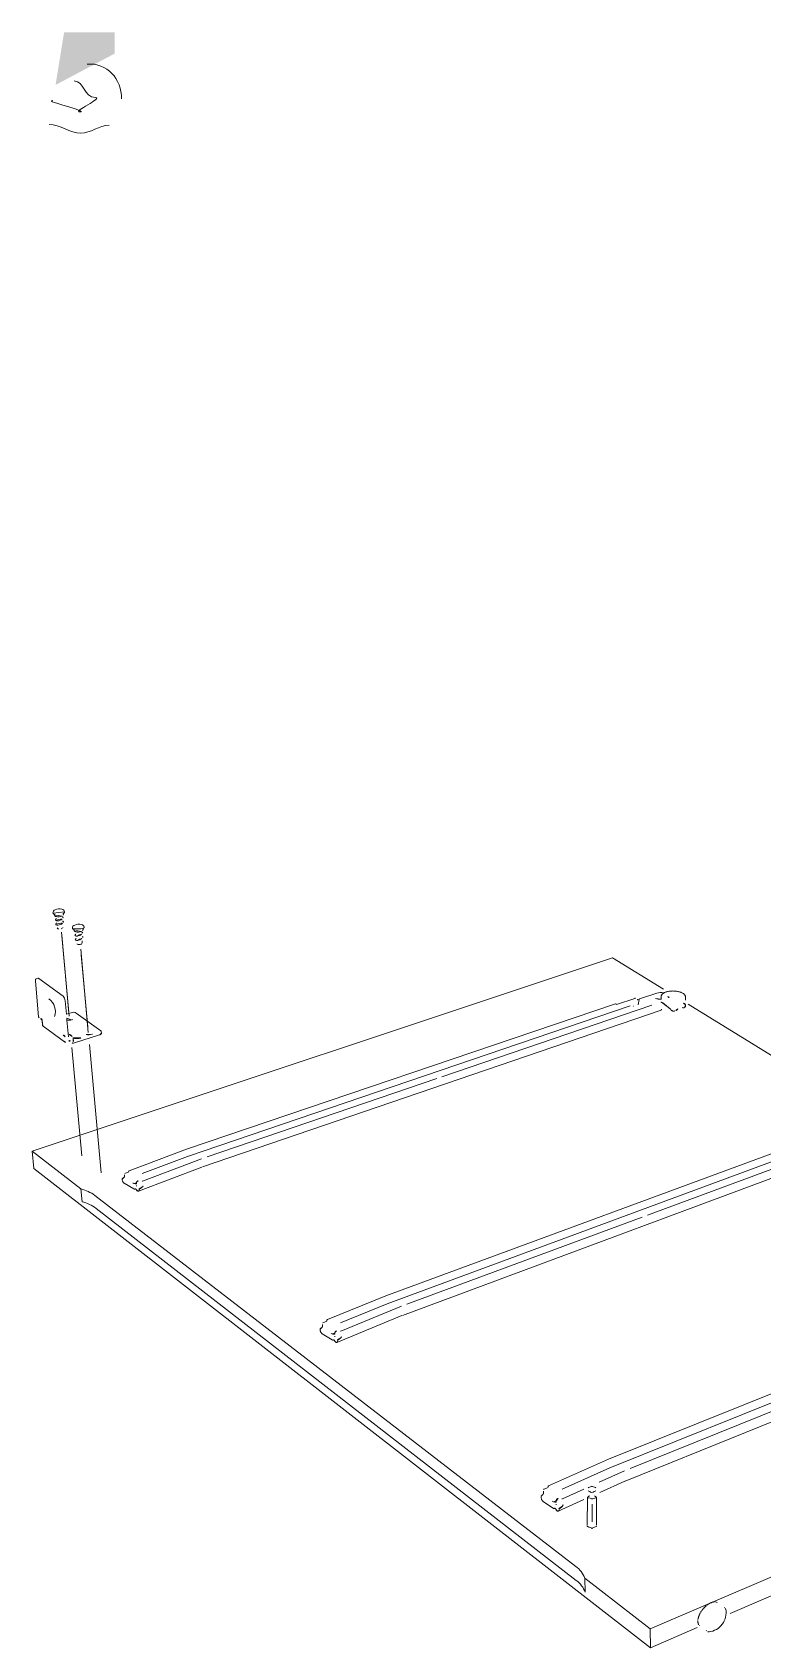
# Model space of a CAD drawing. Header units: metres. Extents: x -30.9 to 24.7, y -10.3 to 6.8.
# Drawn here: x 6.559 to 7.576, y 4.219 to 6.469 of the extents above; entities that cross this region are included whole.
import ezdxf

# ---------------------------------------------------------------- set-up
doc = ezdxf.new("R2010")
doc.units = ezdxf.units.M
doc.header["$MEASUREMENT"] = 0
doc.layers.add('PDF_Working_Num_Penna__255_Num_Penna__255', color=255, linetype='Continuous', lineweight=18)
doc.layers.add('PDF_Working_Num_Penna__7_Num_Penna__7', color=7, linetype='Continuous', lineweight=18)

msp = doc.modelspace()

# ---------------------------------------------------------------- hatches: boundary and pattern name
at = {"layer": 'PDF_Working_Num_Penna__7_Num_Penna__7', "linetype": 'Continuous', "lineweight": 18}
msp.add_hatch(color=7, dxfattribs=at).paths.add_polyline_path([(6.6734, 6.4389), (6.6734, 6.4687), (6.6032, 6.4687), (6.5913, 6.3954)])

# ---------------------------------------------------------------- linework, layer by layer
at = {"layer": 'PDF_Working_Num_Penna__255_Num_Penna__255', "color": 255, "linetype": 'Continuous', "lineweight": 18, "flags": 128}
for points in [[(6.6097, 5.103), (6.5999, 5.2115)], [(6.6362, 5.0836), (6.6271, 5.1841)], [(6.6278, 4.9043), (6.6141, 5.0552)], [(6.6547, 4.8804), (6.6384, 5.0591)]]:
    msp.add_lwpolyline(points, dxfattribs=at)
at = {"layer": 'PDF_Working_Num_Penna__7_Num_Penna__7', "color": 7, "linetype": 'Continuous', "lineweight": 18, "flags": 128}
for points in [[(6.5878, 5.2423), (6.5877, 5.243, -0.196242), (6.5884, 5.2451, -0.120293), (6.5909, 5.2468, -0.164252), (6.6001, 5.2476, -0.117437), (6.6027, 5.2462, -0.196145), (6.6037, 5.2442)], [(6.5903, 5.2383, 0.11241), (6.5922, 5.2373, 0.161854), (6.6002, 5.2379, 0.113149)], [(6.5917, 5.2266, 0.276579), (6.5923, 5.2257, 0.121998), (6.5942, 5.2253, 0.013359), (6.5946, 5.2254, 0.15489), (6.6009, 5.228, 0.113576)], [(6.5918, 5.2317, 0.110296), (6.5938, 5.2314, 0.011074), (6.5941, 5.2314, 0.153171), (6.6005, 5.234, 0.116216)], [(6.5936, 5.2216), (6.5943, 5.2205, 0.118062), (6.5955, 5.2199, 0.161487)], [(6.6149, 5.221), (6.6148, 5.2217, -0.195733), (6.6155, 5.2238, -0.120293), (6.618, 5.2255, -0.163296), (6.6272, 5.2263, -0.117437), (6.6298, 5.2249, -0.198009), (6.6309, 5.2229), (6.6309, 5.2223, -0.199745), (6.6305, 5.2212, -0.116942)], [(6.6174, 5.217, 0.110413), (6.6193, 5.216, 0.160741), (6.6273, 5.2166, 0.112962)], [(6.6212, 5.2101, 0.154329), (6.6276, 5.2127, 0.116513)], [(6.6217, 5.2041, 0.154237), (6.628, 5.2067, 0.114963)], [(6.6283, 5.2037), (6.6285, 5.2013, -0.194451), (6.6284, 5.2009)], [(6.6293, 5.2087, 0.270283), (6.6287, 5.2095, 0.047526)], [(7.4345, 5.1224, -0.129427), (7.4267, 5.1234)], [(6.6156, 5.0684), (6.6162, 5.0682), (6.6168, 5.068), (6.6176, 5.0678, 0.126218), (6.626, 5.0683), (6.6264, 5.0684)], [(6.6337, 5.073, 0.121024), (6.6422, 5.0735), (6.6426, 5.0736)]]:
    msp.add_lwpolyline(points, format="xyb", close=True, dxfattribs=at)
for points in [[(6.6101, 5.0987), (6.5995, 5.2158)], [(7.3669, 5.1799), (6.5589, 4.9105)], [(6.6369, 5.0759), (6.6263, 5.1919)], [(7.4377, 5.1364), (7.3669, 5.1799)], [(6.5684, 5.0965), (6.5682, 5.0967), (6.568, 5.097), (6.5678, 5.0974), (6.5677, 5.0978), (6.5633, 5.1476), (6.5632, 5.1483), (6.5633, 5.1489), (6.5633, 5.1495), (6.5635, 5.1499), (6.5637, 5.1503), (6.5639, 5.1506), (6.5642, 5.1507)], [(7.4345, 5.1218), (7.4346, 5.1262), (7.4346, 5.1267), (7.4347, 5.1271), (7.4349, 5.1276), (7.4351, 5.128), (7.4353, 5.1285), (7.4357, 5.129), (7.4361, 5.1295), (7.4366, 5.1299), (7.4372, 5.1304), (7.4378, 5.1308), (7.4385, 5.1312), (7.4391, 5.1315), (7.4399, 5.1319), (7.4407, 5.1322), (7.4415, 5.1325), (7.4425, 5.1327), (7.4435, 5.133), (7.4445, 5.1332), (7.4455, 5.1334), (7.4465, 5.1335), (7.4476, 5.1336), (7.4487, 5.1337), (7.4497, 5.1337), (7.4508, 5.1338), (7.4519, 5.1337), (7.453, 5.1337), (7.454, 5.1336), (7.4551, 5.1335), (7.4561, 5.1334), (7.4571, 5.1332), (7.4581, 5.133), (7.4591, 5.1328), (7.46, 5.1326), (7.4609, 5.1323), (7.4618, 5.132), (7.4626, 5.1317), (7.4634, 5.1313), (7.4641, 5.1309), (7.4649, 5.1305), (7.4655, 5.1301), (7.4661, 5.1297), (7.4667, 5.1292), (7.4671, 5.1286), (7.4676, 5.1281), (7.4679, 5.1276), (7.4681, 5.1271), (7.4683, 5.1265), (7.4684, 5.126), (7.4684, 5.1254), (7.4683, 5.121)], [(7.3916, 5.1129), (6.7752, 4.9035), (6.7118, 4.8796)], [(6.7736, 4.9135), (7.3711, 5.1157)], [(6.7959, 4.8888), (7.4345, 5.1071)], [(7.129, 5.0141), (7.4216, 5.1138)], [(7.3988, 5.1237), (7.3983, 5.1236), (7.3978, 5.1234), (7.3725, 5.1149)], [(7.7307, 4.9561), (7.4721, 5.1152)], [(6.5741, 5.0848), (6.6036, 5.0631)], [(6.6091, 5.07), (6.6071, 5.0931)], [(6.6524, 5.0727), (6.6162, 5.0611)], [(6.6278, 4.9043), (6.6141, 5.0552)], [(6.6547, 4.8804), (6.6384, 5.0591)], [(6.8022, 4.9028), (7.122, 5.0117)], [(7.6845, 4.9316), (7.0529, 4.6983), (6.988, 4.6718)], [(7.0513, 4.7094), (7.6634, 4.9347)], [(7.4155, 4.8215), (7.7152, 4.9325)], [(6.5611, 4.8868), (6.5589, 4.9105)], [(6.7736, 4.9134), (6.694, 4.8835)], [(7.0742, 4.6819), (7.7284, 4.9251)], [(7.4849, 4.2473), (7.4199, 4.2193), (6.5611, 4.8868)], [(6.7067, 4.8552), (6.795, 4.8886)], [(6.7125, 4.8691), (6.7947, 4.9002)], [(6.7004, 4.8583), (6.6869, 4.866), (6.6864, 4.8664), (6.6859, 4.8667), (6.6855, 4.8672), (6.6851, 4.8678), (6.6848, 4.8684), (6.6845, 4.869), (6.6843, 4.8696), (6.6841, 4.8703), (6.6841, 4.8709), (6.684, 4.8716)], [(7.0806, 4.6976), (7.4083, 4.8188)], [(8.0094, 4.7298), (7.3629, 4.4696), (7.2965, 4.4399)], [(7.3613, 4.4819), (7.9879, 4.7332)], [(7.0513, 4.7094), (6.9698, 4.6761)], [(7.3846, 4.4512), (8.0544, 4.7225)], [(6.9828, 4.6445), (7.0733, 4.6817)], [(6.9887, 4.66), (7.073, 4.6947)], [(6.9764, 4.648), (6.9625, 4.6566), (6.962, 4.657), (6.9615, 4.6574), (6.9611, 4.658), (6.9607, 4.6585), (6.9603, 4.6592), (6.9601, 4.6599), (6.9598, 4.6606), (6.9597, 4.6613), (6.9596, 4.662), (6.9596, 4.6628)], [(7.3913, 4.4687), (7.7267, 4.604)], [(8.2003, 4.5551), (7.5306, 4.267)], [(7.3612, 4.4819), (7.2778, 4.4447)], [(7.348, 4.4496), (7.3834, 4.4654)], [(7.2972, 4.4268), (7.3268, 4.4401)], [(7.3491, 4.4355), (7.3838, 4.451)], [(7.2845, 4.4133), (7.2703, 4.423), (7.2698, 4.4234), (7.2693, 4.4239), (7.2689, 4.4245), (7.2685, 4.4251), (7.2681, 4.4259), (7.2678, 4.4267), (7.2676, 4.4275), (7.2675, 4.4283), (7.2674, 4.429), (7.2673, 4.4299)], [(7.2911, 4.4095), (7.3268, 4.4255)], [(7.332, 4.4286), (7.3313, 4.3899)], [(7.3383, 4.419), (7.3383, 4.3948)], [(7.3444, 4.4286), (7.3445, 4.3898)], [(7.4199, 4.2193), (7.4192, 4.2458)]]:
    msp.add_lwpolyline(points, dxfattribs=at)
for points in [[(6.5642, 5.1507), (6.5665, 5.1515), (6.5668, 5.1515), (6.5671, 5.1515), (6.5674, 5.1513), (6.5678, 5.1511), (6.6017, 5.1266, -0.191263), (6.6047, 5.12), (6.6063, 5.1014), (6.613, 5.1035, -0.206153), (6.6202, 5.1031), (6.6542, 5.0784), (6.6546, 5.0781), (6.6548, 5.0777), (6.6549, 5.0774), (6.6551, 5.075)], [(7.4381, 5.131, 0.134917), (7.4284, 5.1309), (7.4043, 5.1227)], [(8.2839, 4.6156), (7.4192, 4.2458), (7.3282, 4.3162), (7.3288, 4.2965, 0.149362), (7.3162, 4.313), (6.6477, 4.8311, 0.096024), (6.6282, 4.8402), (6.6267, 4.8581), (6.5589, 4.9105)], [(7.3282, 4.3162, 0.154255), (7.3156, 4.3326), (6.6461, 4.8491, 0.095604), (6.6267, 4.8581)], [(7.5237, 4.2739), (7.5241, 4.2734), (7.5243, 4.2732), (7.5245, 4.2729, -0.430295), (7.5011, 4.2413), (7.5003, 4.2415), (7.5, 4.2416)]]:
    msp.add_lwpolyline(points, format="xyb", dxfattribs=at)
for points in [[(7.3721, 5.1157), (7.3718, 5.1158), (7.3714, 5.1158)], [(7.3725, 5.1149), (7.3725, 5.1156)], [(7.396, 5.1127), (7.3964, 5.1125)], [(7.4017, 5.1218), (7.4018, 5.1216), (7.4019, 5.1215)], [(7.4018, 5.1218), (7.4039, 5.1226)], [(7.4041, 5.1218), (7.4025, 5.1143)], [(7.4039, 5.1226), (7.4041, 5.1226)], [(7.4346, 5.1182), (7.4342, 5.1181)], [(7.4344, 5.1072), (7.4345, 5.1073), (7.4347, 5.1075), (7.4348, 5.1077), (7.4349, 5.1081), (7.4349, 5.1085)], [(7.4473, 5.1087), (7.4367, 5.1172), (7.4362, 5.1175), (7.4357, 5.1178), (7.4352, 5.118)], [(7.4457, 5.1245), (7.4451, 5.1248), (7.4447, 5.1252), (7.4443, 5.1255), (7.4441, 5.1259), (7.4439, 5.1263)], [(7.4484, 5.108), (7.448, 5.1082), (7.4477, 5.1084)], [(7.448, 5.1071), (7.4483, 5.1069), (7.4485, 5.1068), (7.4488, 5.1067), (7.4491, 5.1066), (7.4493, 5.1065), (7.4496, 5.1064), (7.4499, 5.1061), (7.4503, 5.1059), (7.4507, 5.1057)], [(7.4551, 5.1065), (7.4555, 5.1067), (7.4559, 5.107), (7.4564, 5.1073), (7.4567, 5.1077), (7.4571, 5.1081), (7.4576, 5.1087)], [(7.4639, 5.1109), (7.4646, 5.1105), (7.465, 5.1104)], [(7.4646, 5.1105), (7.4645, 5.1106)], [(7.4664, 5.1105), (7.4662, 5.1104), (7.4659, 5.1103), (7.4655, 5.1103)], [(7.4658, 5.1169), (7.4663, 5.1166), (7.4669, 5.1163), (7.4674, 5.1159), (7.4678, 5.1155), (7.4681, 5.1151), (7.4683, 5.1147)], [(7.4683, 5.1143), (7.4683, 5.1127), (7.4682, 5.1123), (7.468, 5.1119), (7.4678, 5.1115), (7.4674, 5.1111), (7.4669, 5.1108)], [(6.5712, 5.0953), (6.5709, 5.0954), (6.5707, 5.0954), (6.5706, 5.0953), (6.5706, 5.0951), (6.5707, 5.0949), (6.5709, 5.0947), (6.571, 5.0946)], [(6.5726, 5.0928), (6.5725, 5.0931), (6.5725, 5.0935), (6.5723, 5.0939), (6.5722, 5.0943), (6.5718, 5.0943), (6.5714, 5.0944)], [(6.5722, 5.0943), (6.572, 5.0946), (6.5718, 5.0948), (6.5716, 5.095)], [(6.5726, 5.0928), (6.5732, 5.0858), (6.5736, 5.0854), (6.5738, 5.085)], [(6.6068, 5.0961), (6.6071, 5.0931), (6.6081, 5.093), (6.6091, 5.093), (6.6102, 5.093), (6.6113, 5.0931), (6.6123, 5.0933), (6.6133, 5.0935)], [(6.6143, 5.0938), (6.6147, 5.0939)], [(7.4512, 5.1056), (7.4517, 5.1056), (7.4522, 5.1057), (7.4527, 5.1058), (7.4532, 5.1059)], [(6.6028, 5.0721), (6.6026, 5.0722), (6.6024, 5.0722), (6.6022, 5.0721), (6.6022, 5.0719), (6.6021, 5.0715)], [(6.6028, 5.0721), (6.6033, 5.0717), (6.6035, 5.0715), (6.6036, 5.0713), (6.6038, 5.0712), (6.604, 5.0708), (6.6042, 5.0704), (6.6044, 5.0703), (6.6045, 5.0701), (6.6047, 5.0699)], [(6.6028, 5.0642), (6.603, 5.0638), (6.6033, 5.0634)], [(6.6036, 5.0632), (6.604, 5.0629), (6.6045, 5.0627), (6.605, 5.0627), (6.6055, 5.0627)], [(6.6099, 5.0641), (6.6103, 5.0642), (6.6108, 5.0642), (6.6113, 5.0642), (6.6116, 5.0638)], [(6.6146, 5.0706), (6.612, 5.0726), (6.6116, 5.0728), (6.6111, 5.0729), (6.6106, 5.073), (6.6101, 5.073)], [(6.6113, 5.0642), (6.6111, 5.0647), (6.611, 5.0652)], [(6.6146, 5.0615), (6.6151, 5.0612), (6.6156, 5.0611)], [(6.6156, 5.0688), (6.616, 5.064), (6.616, 5.0638), (6.6162, 5.0636)], [(6.6551, 5.075), (6.6551, 5.0747), (6.6549, 5.0743), (6.6547, 5.0739), (6.6542, 5.0736), (6.6537, 5.0732), (6.6531, 5.0729)], [(6.6876, 4.8797), (6.6932, 4.8818)], [(6.694, 4.8835), (6.6937, 4.8834), (6.6935, 4.8832), (6.6934, 4.883), (6.6933, 4.8826), (6.6932, 4.8823)], [(6.6869, 4.8743), (6.6842, 4.8721), (6.684, 4.8718)], [(6.6872, 4.8746), (6.6872, 4.875), (6.6872, 4.8755), (6.6872, 4.876), (6.6872, 4.8765), (6.6872, 4.877), (6.6872, 4.8773), (6.6872, 4.8776)], [(6.6997, 4.866), (6.6991, 4.8663)], [(6.7039, 4.8666), (6.704, 4.8652), (6.703, 4.8653), (6.7022, 4.8654), (6.7013, 4.8655), (6.7005, 4.8657)], [(6.7039, 4.8666), (6.704, 4.867)], [(6.704, 4.8622), (6.704, 4.8625), (6.7041, 4.8628), (6.7041, 4.8631)], [(6.7041, 4.8674), (6.7046, 4.8684), (6.7049, 4.8687), (6.7052, 4.869), (6.7056, 4.8692), (6.706, 4.8694), (6.7065, 4.8694)], [(6.7123, 4.8609), (6.7079, 4.8573), (6.7079, 4.8576), (6.7078, 4.8578), (6.7077, 4.8581)], [(6.7125, 4.8691), (6.7122, 4.869), (6.7119, 4.869), (6.7117, 4.869)], [(6.7123, 4.8609), (6.7126, 4.8612), (6.7129, 4.8615), (6.713, 4.8618), (6.7132, 4.8621)], [(6.7004, 4.8583), (6.7008, 4.8581), (6.7012, 4.858), (6.7015, 4.858)], [(6.7018, 4.858), (6.7026, 4.8583), (6.7024, 4.8583)], [(6.7054, 4.8554), (6.705, 4.8557), (6.7046, 4.856), (6.7042, 4.8564), (6.7039, 4.8569), (6.7036, 4.8574), (6.7034, 4.8578), (6.7031, 4.858), (6.7028, 4.8582)], [(6.7054, 4.8554), (6.7058, 4.8552), (6.7062, 4.8551), (6.7066, 4.8551)], [(6.707, 4.8551), (6.7073, 4.8553), (6.7075, 4.8555), (6.7077, 4.8558), (6.7079, 4.8562), (6.7079, 4.8567)], [(6.9625, 4.6658), (6.9597, 4.6633), (6.9596, 4.663)], [(6.9628, 4.6661), (6.9626, 4.6659)], [(6.9628, 4.6661), (6.9628, 4.6667), (6.9628, 4.6672), (6.9628, 4.6678), (6.9628, 4.6683), (6.9628, 4.6688), (6.9628, 4.6692), (6.9628, 4.6695)], [(6.9629, 4.6715), (6.9631, 4.6718)], [(6.9633, 4.6719), (6.969, 4.6742)], [(6.9698, 4.6761), (6.9695, 4.6759), (6.9693, 4.6757), (6.9692, 4.6755), (6.9691, 4.6751), (6.969, 4.6747)], [(6.9757, 4.6566), (6.975, 4.6569)], [(6.9799, 4.6572), (6.98, 4.6557), (6.9791, 4.6557), (6.9782, 4.6559), (6.9772, 4.6561), (6.9764, 4.6563)], [(6.98, 4.6572), (6.98, 4.6577)], [(6.9802, 4.6581), (6.9807, 4.6592), (6.9809, 4.6596), (6.9813, 4.6599), (6.9817, 4.6602), (6.9821, 4.6603), (6.9826, 4.6604)], [(6.9887, 4.66), (6.9885, 4.66), (6.9882, 4.66), (6.9879, 4.66)], [(6.9764, 4.648), (6.9768, 4.6478), (6.9771, 4.6476), (6.9775, 4.6476)], [(6.9778, 4.6477), (6.978, 4.6478)], [(6.9815, 4.6448), (6.981, 4.6451), (6.9807, 4.6455), (6.9802, 4.6459), (6.9799, 4.6465), (6.9796, 4.6471), (6.9794, 4.6474), (6.9791, 4.6477), (6.9788, 4.6479), (6.9786, 4.648), (6.9784, 4.648)], [(6.98, 4.6524), (6.9801, 4.6527), (6.9801, 4.653), (6.9801, 4.6533)], [(6.9815, 4.6448), (6.9819, 4.6445), (6.9823, 4.6444), (6.9827, 4.6444)], [(6.9831, 4.6445), (6.9834, 4.6446), (6.9836, 4.6449), (6.9838, 4.6453), (6.984, 4.6457), (6.9841, 4.6462)], [(6.9885, 4.6509), (6.9841, 4.6469), (6.984, 4.6472), (6.984, 4.6475), (6.9838, 4.6478)], [(6.9885, 4.6509), (6.9888, 4.6512), (6.9891, 4.6516), (6.9893, 4.6519), (6.9894, 4.6523)], [(7.2703, 4.4333), (7.2675, 4.4305), (7.2673, 4.4301)], [(7.2706, 4.4336), (7.2705, 4.4334)], [(7.2706, 4.4336), (7.2706, 4.4342), (7.2706, 4.4348), (7.2706, 4.4354), (7.2706, 4.436), (7.2706, 4.4366), (7.2706, 4.437), (7.2706, 4.4374)], [(7.2706, 4.4336), (7.2706, 4.4334)], [(7.2708, 4.4396), (7.271, 4.4399)], [(7.2711, 4.44), (7.277, 4.4426)], [(7.2778, 4.4447), (7.2775, 4.4446), (7.2773, 4.4443), (7.2771, 4.444), (7.2771, 4.4436), (7.277, 4.4432)], [(7.2838, 4.423), (7.2831, 4.4233)], [(7.2845, 4.4133), (7.2849, 4.4131), (7.2853, 4.413), (7.2857, 4.413)], [(7.2882, 4.4236), (7.2883, 4.4219), (7.2873, 4.422), (7.2864, 4.4222), (7.2854, 4.4224), (7.2846, 4.4226)], [(7.286, 4.4131), (7.2868, 4.4134), (7.2866, 4.4134)], [(7.286, 4.4131), (7.2862, 4.4131)], [(7.2898, 4.4098), (7.2893, 4.4101), (7.2889, 4.4106), (7.2885, 4.4111), (7.2882, 4.4117), (7.2878, 4.4123), (7.2876, 4.4127), (7.2874, 4.413), (7.2871, 4.4133)], [(7.2882, 4.4236), (7.2882, 4.4242), (7.2884, 4.4246), (7.289, 4.4259), (7.2892, 4.4263), (7.2895, 4.4266), (7.29, 4.4269), (7.2904, 4.4271), (7.2909, 4.4272)], [(7.2883, 4.4183), (7.2883, 4.4186), (7.2884, 4.419), (7.2884, 4.4193)], [(7.2898, 4.4098), (7.2902, 4.4095), (7.2906, 4.4094), (7.2911, 4.4094)], [(7.2914, 4.4095), (7.2917, 4.4096), (7.292, 4.4099), (7.2922, 4.4103), (7.2923, 4.4108), (7.2924, 4.4114)], [(7.297, 4.4166), (7.2924, 4.4122), (7.2924, 4.4125), (7.2923, 4.4128), (7.2921, 4.4131)], [(7.2972, 4.4268), (7.2969, 4.4267), (7.2966, 4.4267), (7.2963, 4.4267)], [(7.297, 4.4166), (7.2973, 4.417), (7.2976, 4.4174), (7.2978, 4.4178), (7.2979, 4.4181)], [(7.4935, 4.274), (7.4933, 4.2739), (7.4931, 4.2737), (7.4929, 4.2734), (7.4928, 4.2731), (7.4923, 4.2726)], [(7.4953, 4.2759), (7.4951, 4.2758), (7.4948, 4.2757), (7.4946, 4.2754), (7.4945, 4.2751), (7.494, 4.2746)], [(7.4972, 4.2776), (7.4969, 4.2776), (7.4967, 4.2774), (7.4965, 4.2772), (7.4964, 4.2769), (7.4958, 4.2764)], [(7.4978, 4.2782), (7.4975, 4.2779)], [(7.4991, 4.2792), (7.4989, 4.2792), (7.4987, 4.279), (7.4984, 4.2788), (7.4983, 4.2786), (7.4981, 4.2784)], [(7.5011, 4.2805), (7.5009, 4.2805), (7.5007, 4.2804), (7.5005, 4.2803), (7.5003, 4.28), (7.4997, 4.2796)], [(7.5031, 4.2816), (7.5029, 4.2816), (7.5027, 4.2815), (7.5024, 4.2814), (7.5022, 4.2811), (7.5017, 4.2808)], [(7.5049, 4.2824), (7.5046, 4.2824), (7.5044, 4.2823), (7.5042, 4.282), (7.5036, 4.2818)], [(7.5068, 4.283), (7.5066, 4.283), (7.5064, 4.2829), (7.5061, 4.2827), (7.5056, 4.2825)], [(7.5085, 4.2833), (7.5082, 4.2832), (7.5079, 4.283), (7.5074, 4.2829)], [(7.5101, 4.2833), (7.5098, 4.2832), (7.5096, 4.2831), (7.5092, 4.2831)], [(7.5116, 4.2829), (7.5113, 4.2829), (7.5111, 4.2828), (7.5109, 4.2828)], [(7.5116, 4.2829), (7.5125, 4.2823), (7.5127, 4.2824)], [(7.5225, 4.2751), (7.5224, 4.2752)], [(7.4856, 4.256), (7.4855, 4.2565)], [(7.4857, 4.2579), (7.4856, 4.2581), (7.4857, 4.2583), (7.4857, 4.2585)], [(7.4856, 4.256), (7.4858, 4.2554)], [(7.4858, 4.2542), (7.4856, 4.2544), (7.4857, 4.2547)], [(7.4857, 4.2579), (7.4858, 4.2573)], [(7.4858, 4.2542), (7.4859, 4.2541), (7.4861, 4.2537)], [(7.4863, 4.2609), (7.4861, 4.2606), (7.486, 4.2604), (7.486, 4.2601), (7.4861, 4.2599), (7.486, 4.2593)], [(7.4862, 4.2527), (7.4861, 4.2529), (7.4861, 4.2531)], [(7.4862, 4.2527), (7.4865, 4.2524), (7.4866, 4.2521)], [(7.487, 4.2631), (7.4868, 4.2628), (7.4866, 4.2625), (7.4866, 4.2623), (7.4866, 4.2621), (7.4865, 4.2615)], [(7.4867, 4.2513), (7.4867, 4.2516)], [(7.4878, 4.2652), (7.4876, 4.265), (7.4875, 4.2648), (7.4874, 4.2645), (7.4875, 4.2643), (7.4872, 4.2637)], [(7.4879, 4.2653), (7.4882, 4.266)], [(7.4885, 4.2666), (7.4885, 4.2668), (7.4886, 4.2671), (7.4888, 4.2674)], [(7.4904, 4.2698), (7.4901, 4.2696), (7.4899, 4.2694), (7.4898, 4.2691), (7.4898, 4.2688), (7.4894, 4.2682)], [(7.4918, 4.2719), (7.4916, 4.2718), (7.4914, 4.2715), (7.4912, 4.2713), (7.4912, 4.271), (7.4908, 4.2704)], [(7.4877, 4.2502), (7.4876, 4.2504)], [(7.4976, 4.2431), (7.4974, 4.243)], [(7.5, 4.2416), (7.4996, 4.2417)], [(7.5011, 4.2413), (7.5013, 4.2413)]]:
    msp.add_lwpolyline(points, close=True, dxfattribs=at)
at = {"layer": 'PDF_Working_Num_Penna__7_Num_Penna__7', "color": 7, "linetype": 'Continuous', "lineweight": 18}
for centre, radius, start, end in [((6.5923, 5.246), 0.00617, 229.4995, 255.8455), ((6.5988, 5.2464), 0.00613, 293.3816, 319.7708), ((6.5954, 5.2428), 0.00729, 338.2022, 351.5708), ((6.597, 5.2429), 0.00807, 196.6349, 208.2168), ((6.5952, 5.2314), 0.00419, 131.9053, 156.5745), ((6.5956, 5.2254), 0.00414, 131.8988, 156.5305), ((6.5999, 5.227), 0.00424, 66.3921, 77.276), ((6.6007, 5.236), 0.000993, 4.0139, 66.6761), ((6.6195, 5.2248), 0.00632, 229.82, 255.525), ((6.624, 5.2215), 0.00791, 196.5149, 208.3368), ((6.6224, 5.2215), 0.00746, 338.3597, 351.4134), ((6.6223, 5.2101), 0.00422, 131.9251, 156.3304), ((6.6207, 5.2146), 0.00446, 246.9653, 272.1415), ((6.6227, 5.2041), 0.00414, 131.8988, 156.5305), ((6.6211, 5.208), 0.00396, 245.3536, 273.6892), ((6.6201, 5.1979), 0.00188, 41.111, 45.6158), ((6.6242, 5.2051), 0.00673, 256.1635, 292.7924), ((6.6278, 5.2147), 0.00102, 4.1745, 65.7557), ((6.5693, 5.105), 0.0218, 342.0569, 54.2477)]:
    msp.add_arc(centre, radius, start, end, dxfattribs=at)
for points in [[(6.6833, 6.376), (6.6833, 6.404), (6.663, 6.4266), (6.6354, 6.4244)], [(6.6171, 6.4009), (6.6311, 6.4009), (6.6304, 6.3778), (6.6467, 6.3778)], [(6.6252, 6.3579), (6.6392, 6.3579), (6.5736, 6.3735), (6.5876, 6.3735)], [(6.6467, 6.3778), (6.6586, 6.3778), (6.6141, 6.3579), (6.6252, 6.3579)], [(6.5824, 6.3403), (6.5979, 6.3403), (6.6111, 6.3281), (6.6265, 6.3281)], [(6.6265, 6.3281), (6.6399, 6.3281), (6.6521, 6.3394), (6.6659, 6.3394)], [(6.5878, 5.2423), (6.5882, 5.2423), (6.5879, 5.2413), (6.5883, 5.2413)], [(6.6034, 5.2425), (6.6038, 5.2425), (6.6034, 5.2436), (6.6038, 5.2436)], [(6.5899, 5.2391), (6.5902, 5.2391), (6.59, 5.2383), (6.5903, 5.2383)], [(6.5913, 5.2331), (6.5915, 5.2331), (6.5911, 5.2326), (6.5912, 5.2326)], [(6.5912, 5.2326), (6.5916, 5.2326), (6.5915, 5.2317), (6.5918, 5.2317)], [(6.5918, 5.227), (6.592, 5.227), (6.5916, 5.2266), (6.5917, 5.2266)], [(6.5943, 5.2205), (6.5944, 5.2205), (6.5944, 5.2204), (6.5944, 5.2204)], [(6.5997, 5.2202), (6.6001, 5.2202), (6.6003, 5.2209), (6.6007, 5.2209)], [(6.6011, 5.2369), (6.6014, 5.2369), (6.6, 5.2372), (6.6003, 5.2372)], [(6.6007, 5.2209), (6.6007, 5.2209), (6.6007, 5.221), (6.6007, 5.221)], [(6.6022, 5.23), (6.6025, 5.23), (6.6012, 5.2308), (6.6016, 5.2308)], [(6.6012, 5.222), (6.6014, 5.222), (6.6012, 5.2226), (6.6014, 5.2226)], [(6.6016, 5.2356), (6.6018, 5.2356), (6.6015, 5.2361), (6.6017, 5.2361)], [(6.6019, 5.2392), (6.6022, 5.2392), (6.6019, 5.24), (6.6022, 5.24)], [(6.6021, 5.2295), (6.6023, 5.2295), (6.602, 5.23), (6.6022, 5.23)], [(6.6149, 5.221), (6.6153, 5.221), (6.615, 5.22), (6.6154, 5.22)], [(6.629, 5.2179), (6.6293, 5.2179), (6.629, 5.2188), (6.6293, 5.2188)], [(6.617, 5.2178), (6.6173, 5.2178), (6.6171, 5.217), (6.6174, 5.217)], [(6.6184, 5.2118), (6.6186, 5.2118), (6.6182, 5.2113), (6.6183, 5.2113)], [(6.6183, 5.2113), (6.6187, 5.2113), (6.6186, 5.2104), (6.6189, 5.2104)], [(6.6189, 5.2057), (6.6191, 5.2057), (6.6186, 5.2052), (6.6188, 5.2052)], [(6.6188, 5.2052), (6.6192, 5.2052), (6.6191, 5.2044), (6.6194, 5.2044)], [(6.6209, 5.2101), (6.621, 5.2101), (6.6211, 5.2101), (6.6212, 5.2101)], [(6.6213, 5.2041), (6.6214, 5.2041), (6.6216, 5.2041), (6.6217, 5.2041)], [(6.6215, 5.1991), (6.6219, 5.1991), (6.6222, 5.1986), (6.6226, 5.1986)], [(6.6268, 5.1989), (6.6272, 5.1989), (6.6274, 5.1996), (6.6278, 5.1996)], [(6.6282, 5.2156), (6.6285, 5.2156), (6.6271, 5.2159), (6.6274, 5.2159)], [(6.6278, 5.1996), (6.6278, 5.1996), (6.6278, 5.1998), (6.6278, 5.1998)], [(6.6287, 5.2143), (6.6289, 5.2143), (6.6286, 5.2148), (6.6288, 5.2148)], [(6.6292, 5.2082), (6.6294, 5.2082), (6.6291, 5.2087), (6.6293, 5.2087)], [(7.3383, 4.4444), (7.3412, 4.4444), (7.3315, 4.4419), (7.3329, 4.4419)], [(7.333, 4.4379), (7.3344, 4.4379), (7.3353, 4.4353), (7.3382, 4.4353)], [(7.3436, 4.4419), (7.345, 4.4419), (7.3353, 4.4444), (7.3383, 4.4444)], [(7.3382, 4.4353), (7.3411, 4.4353), (7.3421, 4.4379), (7.3435, 4.4379)], [(7.3382, 4.4261), (7.3416, 4.4261), (7.3306, 4.4286), (7.332, 4.4286)], [(7.332, 4.4286), (7.3329, 4.4286), (7.3332, 4.4308), (7.335, 4.4308)], [(7.3444, 4.4283), (7.3457, 4.4283), (7.3351, 4.4261), (7.3382, 4.4261)], [(7.3416, 4.4307), (7.3434, 4.4307), (7.3435, 4.4286), (7.3444, 4.4286)], [(7.3444, 4.4286), (7.3445, 4.4286), (7.3444, 4.4283), (7.3444, 4.4283)], [(7.3382, 4.3851), (7.3419, 4.3851), (7.3296, 4.3884), (7.3314, 4.3884)], [(7.3314, 4.3884), (7.3316, 4.3884), (7.3313, 4.3888), (7.3315, 4.3888)], [(7.3449, 4.3885), (7.3467, 4.3885), (7.3345, 4.3851), (7.3382, 4.3851)]]:
    msp.add_open_spline(points, degree=3, dxfattribs=at)

doc.saveas('drawing.dxf')
